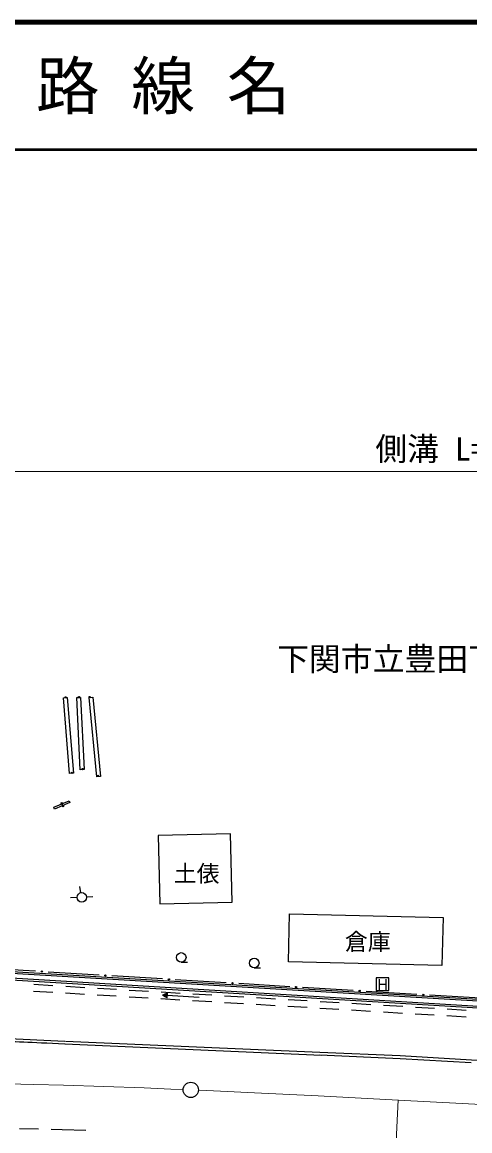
# Model space of a CAD drawing. Units: millimetres, scale not verified. Extents: x 40000 to 680000, y 20000 to 380000.
# Drawn here: x 179306 to 214447, y 292960 to 380000 of the extents above; entities that cross this region are included whole.
import ezdxf
from ezdxf.enums import TextEntityAlignment as Align

# ---------------------------------------------------------------- set-up
doc = ezdxf.new("R2010")
doc.units = ezdxf.units.MM
doc.header["$LTSCALE"] = 1000
doc.linetypes.add('CHAIN', pattern=[18.5, 12, -1.5, 3.5, -1.5])
for name, color, linetype, lineweight in [('M-BGD', 7, 'Continuous', 25), ('M-BMK', 2, 'CHAIN', 13), ('M-BMK-SRVR', 3, 'Continuous', 25), ('M-STR-HTXT', 7, 'Continuous', 13), ('M-TTL', 2, 'Continuous', 140), ('M-TTL-LINE', 7, 'Continuous', 50), ('M-TTL-TXT', 7, 'Continuous', 50)]:
    doc.layers.add(name, color=color, linetype=linetype, lineweight=lineweight)
doc.styles.add('ＭＳ ゴシック', font='')
doc.styles.get('ＭＳ ゴシック').set_extended_font_data('MS Gothic')

msp = doc.modelspace()

# ---------------------------------------------------------------- linework, layer by layer
at = {"layer": 'M-BGD'}
for p, q in [((182540, 326961), (182839, 326986)), ((182540, 326961), (182839, 326986)), ((183032, 321008), (182540, 326961)), ((183032, 321008), (182540, 326961)), ((182839, 326986), (183330, 321033)), ((182839, 326986), (183330, 321033)), ((183585, 326973), (183885, 326988)), ((183585, 326973), (183885, 326988)), ((183863, 321308), (183585, 326973)), ((183863, 321308), (183585, 326973)), ((183885, 326988), (184163, 321323)), ((183885, 326988), (184163, 321323)), ((184555, 326981), (184854, 327010)), ((184555, 326981), (184854, 327010)), ((185167, 320748), (184555, 326981)), ((185167, 320748), (184555, 326981)), ((184854, 327010), (185466, 320777)), ((184854, 327010), (185466, 320777)), ((184163, 321323), (183863, 321308)), ((184163, 321323), (183863, 321308)), ((183330, 321033), (183032, 321008)), ((183330, 321033), (183032, 321008)), ((185466, 320777), (185167, 320748)), ((185466, 320777), (185167, 320748)), ((181791, 318364), (182986, 318866)), ((181791, 318364), (182986, 318866)), ((183044, 318728), (181849, 318226)), ((183044, 318728), (181849, 318226)), ((182502, 318459), (182411, 318684)), ((182502, 318459), (182411, 318684)), ((182986, 318866), (183044, 318728)), ((182986, 318866), (183044, 318728)), ((181849, 318226), (181791, 318364)), ((181849, 318226), (181791, 318364)), ((195673, 316264), (189987, 316134)), ((195673, 316264), (189987, 316134)), ((189987, 316134), (190110, 310783)), ((189987, 316134), (190110, 310783)), ((195796, 310913), (195673, 316264)), ((195796, 310913), (195673, 316264)), ((183920, 311656), (183832, 312149)), ((183920, 311656), (183832, 312149)), ((183611, 311271), (183111, 311249)), ((183611, 311271), (183111, 311249)), ((184359, 311322), (184857, 311368)), ((184359, 311322), (184857, 311368)), ((190110, 310783), (195796, 310913)), ((190110, 310783), (195796, 310913)), ((200202, 306224), (200291, 309997)), ((200202, 306224), (200291, 309997)), ((200291, 309997), (212349, 309712)), ((200291, 309997), (212349, 309712)), ((212349, 309712), (212260, 305939)), ((212349, 309712), (212260, 305939)), ((179384, 305547), (176193, 305744)), ((179384, 305547), (176193, 305744)), ((180348, 305489), (179384, 305547)), ((180348, 305489), (179384, 305547)), ((191792, 306200), (192292, 306200)), ((197524, 305759), (198024, 305759)), ((212260, 305939), (200202, 306224)), ((212260, 305939), (200202, 306224)), ((177583, 304865), (222772, 302149)), ((177592, 305015), (259196, 300079)), ((257320, 300628), (177602, 305355)), ((222811, 302798), (177611, 305505)), ((185339, 305185), (181346, 305428)), ((185339, 305185), (181346, 305428)), ((190330, 304882), (186337, 305125)), ((190330, 304882), (186337, 305125)), ((195320, 304579), (191328, 304821)), ((195320, 304579), (191328, 304821)), ((208085, 304975), (207085, 304975)), ((207085, 304975), (207085, 303975)), ((207356, 304018), (207356, 304867)), ((207851, 304873), (207851, 304020)), ((208085, 303975), (208085, 304975)), ((180208, 303936), (181705, 303847)), ((181725, 304346), (180227, 304436)), ((182703, 303787), (184200, 303698)), ((184220, 304198), (182723, 304287)), ((186716, 304049), (185218, 304138)), ((189211, 303900), (187714, 303989)), ((191707, 303751), (190210, 303840)), ((200311, 304275), (196319, 304518)), ((200311, 304275), (196319, 304518)), ((205302, 303972), (201309, 304215)), ((205302, 303972), (201309, 304215)), ((210292, 303669), (206300, 303911)), ((210292, 303669), (206300, 303911)), ((207085, 303975), (208085, 303975)), ((207356, 304475), (207851, 304475)), ((185199, 303638), (186696, 303549)), ((187694, 303489), (189192, 303400)), ((190190, 303341), (191687, 303251)), ((190712, 303765), (190326, 303601)), ((190326, 303601), (190688, 303390)), ((190700, 303578), (190326, 303601)), ((190699, 303565), (190350, 303587)), ((190701, 303590), (190352, 303612)), ((190699, 303553), (190374, 303573)), ((190702, 303603), (190377, 303623)), ((190698, 303540), (190398, 303559)), ((190702, 303615), (190403, 303634)), ((190697, 303528), (190423, 303545)), ((190703, 303627), (190429, 303645)), ((190696, 303515), (190447, 303531)), ((190704, 303640), (190454, 303656)), ((190695, 303503), (190471, 303517)), ((190705, 303652), (190480, 303666)), ((190695, 303490), (190495, 303503)), ((190706, 303665), (190506, 303677)), ((190694, 303478), (190519, 303489)), ((190706, 303677), (190532, 303688)), ((190693, 303465), (190543, 303475)), ((190707, 303690), (190557, 303699)), ((190692, 303453), (190568, 303461)), ((190708, 303702), (190583, 303710)), ((190692, 303440), (190592, 303447)), ((190709, 303715), (190609, 303721)), ((190691, 303428), (190616, 303433)), ((190709, 303727), (190635, 303732)), ((190690, 303415), (190640, 303419)), ((190710, 303740), (190660, 303743)), ((190689, 303403), (190664, 303404)), ((190711, 303752), (190686, 303754)), ((190688, 303390), (190712, 303765)), ((193195, 303422), (190700, 303578)), ((190825, 303570), (190700, 303578)), ((192685, 303192), (194183, 303103)), ((194203, 303602), (192705, 303692)), ((195181, 303043), (196678, 302954)), ((196698, 303453), (195201, 303543)), ((199194, 303305), (197696, 303394)), ((201689, 303156), (200192, 303245)), ((204185, 303007), (202687, 303096)), ((206680, 302858), (205183, 302947)), ((215283, 303365), (211291, 303608)), ((215283, 303365), (211291, 303608)), ((197677, 302894), (199174, 302805)), ((200172, 302745), (201669, 302656)), ((202668, 302597), (204165, 302507)), ((205163, 302448), (206661, 302358)), ((207659, 302299), (209156, 302210)), ((209176, 302709), (207679, 302799)), ((210154, 302150), (211652, 302061)), ((211672, 302560), (210174, 302650)), ((214167, 302412), (212670, 302501)), ((212650, 302001), (214147, 301912)), ((182644, 299785), (202815, 298910)), ((202673, 298916), (208973, 298643)), ((208973, 298643), (214561, 298318)), ((208996, 298613), (208995, 298613)), ((209006, 298812), (209006, 298812)), ((180583, 293080), (179084, 293115)), ((182452, 293037), (181583, 293057)), ((184311, 292976), (182452, 293037))]:
    msp.add_line(p, q, dxfattribs=at)
for points in [[(182653, 299984), (177724, 300211), (175461, 300224), (171445, 300150), (163795, 300122)], [(257422, 297082), (249379, 297778), (241438, 298049), (233900, 298234), (229003, 298325), (224573, 298379), (219566, 298451), (214568, 298518), (208983, 298843), (202682, 299116), (182701, 299982)]]:
    msp.add_lwpolyline(points, dxfattribs=at)
for centre, radius in [((182729, 326993), 50), ((182729, 326993), 50), ((183764, 327019), 50), ((183764, 327019), 50), ((184612, 327014), 50), ((184612, 327014), 50), ((184055, 321359), 50), ((184055, 321359), 50), ((183202, 321068), 50), ((183202, 321068), 50), ((185250, 320825), 50), ((185250, 320825), 50), ((182411, 318684), 50), ((182411, 318684), 50), ((182502, 318459), 50), ((182502, 318459), 50), ((183986, 311287), 375), ((183986, 311287), 375), ((191792, 306575), 375), ((197524, 306134), 375), ((180848, 305458), 50), ((180848, 305458), 50), ((185838, 305155), 50), ((185838, 305155), 50), ((190829, 304852), 50), ((190829, 304852), 50), ((195820, 304548), 50), ((195820, 304548), 50), ((200810, 304245), 50), ((200810, 304245), 50), ((205801, 303941), 50), ((205801, 303941), 50), ((210792, 303638), 50), ((210792, 303638), 50)]:
    msp.add_circle(centre, radius, dxfattribs=at)
msp.add_open_spline([(163796, 299922), (167247, 299931), (168117, 299932), (170886, 299953), (173109, 299970), (174353, 300037), (176576, 300010), (178966, 299981), (179756, 299936), (182693, 299783)], degree=3, knots=[0, 0, 0, 0, 1, 1, 1, 2, 2, 2, 3, 3, 3, 3], dxfattribs=at)
at = {"layer": 'M-BMK'}
for p, q in [((208825, 295367), (202534, 295695)), ((216697, 294954), (208825, 295367))]:
    msp.add_line(p, q, dxfattribs=at)
for points in [[(182552, 296536), (180215, 296597), (178170, 296642), (176381, 296674), (174815, 296696), (172075, 296720), (170020, 296726), (168478, 296723), (166166, 296705), (163854, 296672)], [(191945, 296196), (190984, 296238), (188876, 296322), (185714, 296437), (182552, 296536)], [(202534, 295695), (197540, 295943), (193794, 296117), (193144, 296145)]]:
    msp.add_lwpolyline(points, dxfattribs=at)
at = {"layer": 'M-BMK-SRVR'}
msp.add_circle((192545, 296171), 600, dxfattribs=at)
at = {"layer": 'M-STR-HTXT'}
for p, q in [((167551, 344733), (261191, 344733)), ((208827, 295388), (207254, 265430))]:
    msp.add_line(p, q, dxfattribs=at)
at = {"layer": 'M-TTL'}
msp.add_line((680000, 380000), (40000, 380000), dxfattribs=at)
at = {"layer": 'M-TTL-LINE'}
msp.add_line((40000, 370000), (680000, 370000), dxfattribs=at)

# ---------------------------------------------------------------- texts
at = {"layer": 'M-BGD', "style": 'ＭＳ ゴシック'}
msp.add_text('下関市立豊田下小学校', height=1833, dxfattribs=at).set_placement((211819, 330007), align=Align.MIDDLE_CENTER)
for s, p in [('土俵', (191202, 312105)), ('倉庫', (204635, 306751))]:
    msp.add_text(s, height=1320, dxfattribs=at).set_placement(p, align=Align.BOTTOM_LEFT)
at = {"layer": 'M-STR-HTXT', "style": 'ＭＳ ゴシック'}
msp.add_text('側溝 L=91.0', height=1833, dxfattribs=at).set_placement((213892, 345033), align=Align.BOTTOM_CENTER)
at = {"layer": 'M-TTL-TXT', "style": 'ＭＳ ゴシック'}
msp.add_text('路 線 名', height=3666, dxfattribs=at).set_placement((180380, 375000), align=Align.MIDDLE_LEFT)

doc.saveas('drawing.dxf')
